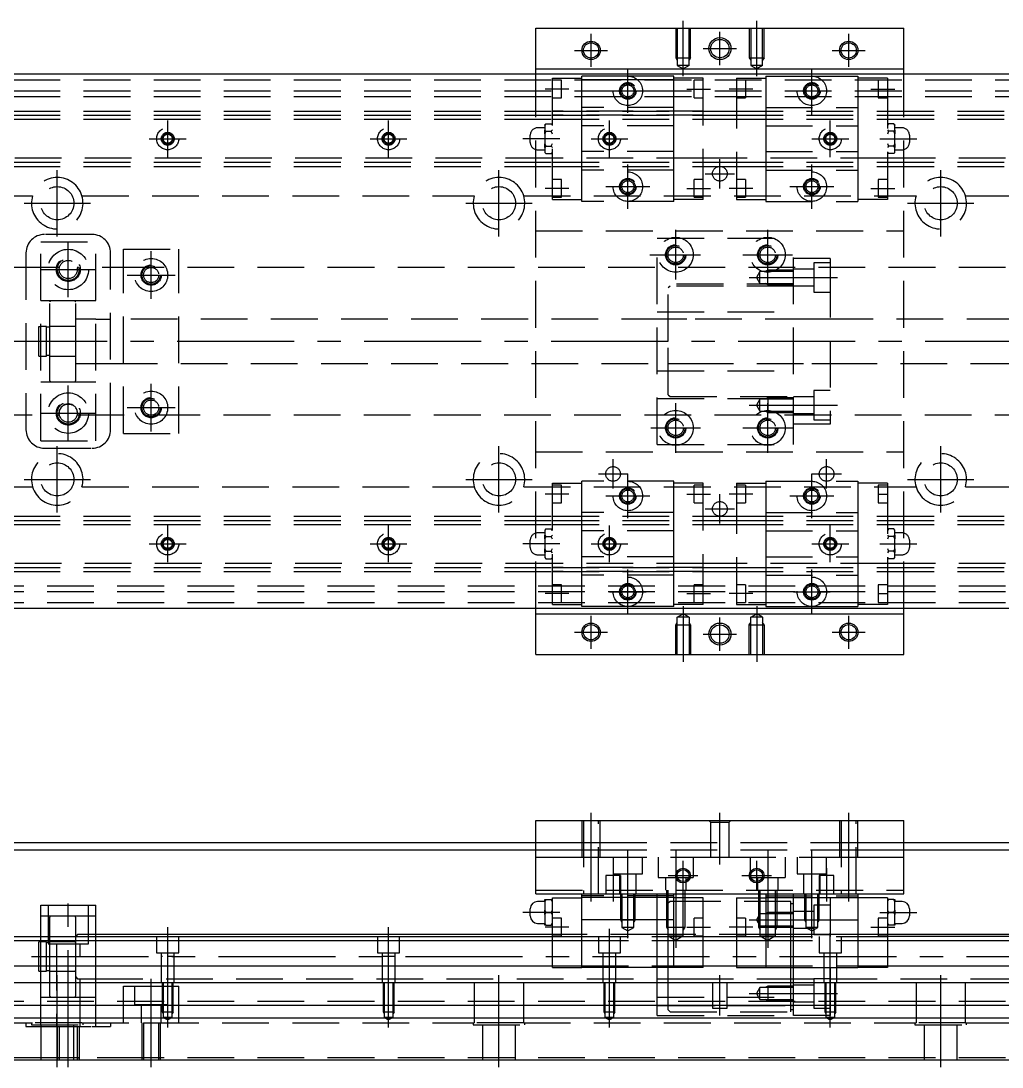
# Model space of a CAD drawing. Extents: x -94 to 672, y -24 to 282.
# Drawn here: x 40.1 to 306.7, y -2 to 282.1 of the extents above; entities that cross this region are included whole.
import ezdxf

# ---------------------------------------------------------------- set-up
doc = ezdxf.new("R2010")
doc.units = 0
doc.linetypes.add('CENTER', pattern=[50.8, 31.75, -6.35, 6.35, -6.35])
doc.linetypes.add('DASHED', pattern=[19.05, 12.7, -6.35])
doc.layers.get('0').update_dxf_attribs({"linetype": 'CONTINUOUS'})
doc.layers.add('CENTER', color=1, linetype='CENTER')

msp = doc.modelspace()

# ---------------------------------------------------------------- linework, layer by layer
at = {"color": 7, "linetype": 'CONTINUOUS'}
for p, q in [((180, 280.07), (280, 280.07)), ((180, 269.07), (180, 280.07)), ((280, 269.07), (280, 280.07)), ((474, 267.57), (-14, 267.57)), ((180, 269.07), (280, 269.07)), ((180, 267.57), (180, 269.07)), ((280, 267.57), (280, 269.07)), ((45, 191.07), (45.5, 191.07)), ((-14, 122.57), (474, 122.57)), ((180, 121.07), (180, 122.57)), ((280, 121.07), (280, 122.57)), ((180, 110.07), (180, 121.07)), ((180, 121.07), (280, 121.07)), ((280, 110.07), (280, 121.07)), ((180, 110.07), (280, 110.07)), ((180, 65), (280, 65)), ((180, 45), (180, 65)), ((280, 45), (280, 65)), ((-14, 59), (180, 59)), ((-6, 57), (180, 57)), ((280, 59), (474, 59)), ((280, 57), (466, 57)), ((180, 45), (280, 45)), ((182.43, 42.97), (180.5, 42.97)), ((182.43, 42.9), (182.43, 43.5)), ((182.43, 43.5), (182.72, 43.5)), ((182.72, 43.5), (182.43, 42.9)), ((182.43, 42.9), (182.43, 40.59)), ((182.72, 43.5), (184.19, 43.5)), ((184.19, 43.5), (184.5, 43.5)), ((184.45, 42.97), (184.19, 43.5)), ((184.5, 42.85), (184.45, 42.97)), ((184.5, 43.5), (184.5, 44)), ((184.5, 44), (192.5, 44)), ((184.5, 43.01), (184.5, 43.5)), ((184.5, 36.51), (184.5, 43.01)), ((192.5, 44.01), (192.5, 45)), ((217.5, 44.01), (192.5, 44.01)), ((192.5, 38), (192.5, 44.01)), ((217.5, 44.01), (217.5, 45)), ((217.5, 38), (217.5, 44.01)), ((225.5, 44), (217.5, 44)), ((225.5, 43.01), (225.5, 44)), ((225.5, 26), (225.5, 43.01)), ((234.5, 44), (234.5, 43.01)), ((234.5, 44), (242.5, 44)), ((234.5, 43.01), (234.5, 26)), ((242.5, 45), (242.5, 44.01)), ((242.5, 44.01), (242.5, 38)), ((242.5, 44.01), (267.5, 44.01)), ((267.5, 45), (267.5, 44.01)), ((267.5, 44.01), (267.5, 38)), ((275.5, 44), (267.5, 44)), ((275.5, 44), (275.5, 43.5)), ((275.5, 43.5), (275.81, 43.5)), ((275.5, 43.5), (275.5, 43.01)), ((275.5, 43.01), (275.5, 36.51)), ((275.55, 42.97), (275.5, 42.85)), ((275.81, 43.5), (275.55, 42.97)), ((277.28, 43.5), (275.81, 43.5)), ((277.28, 43.5), (277.57, 43.5)), ((277.57, 42.9), (277.28, 43.5)), ((277.57, 43.5), (277.57, 42.9)), ((279.5, 42.97), (277.57, 42.97)), ((277.57, 40.59), (277.57, 42.9)), ((45.5, 42), (60.5, 42)), ((45.5, 33.5), (45.5, 42)), ((60.5, 33.5), (60.5, 42)), ((178.5, 40), (178.5, 40.97)), ((178.5, 39.03), (178.5, 40)), ((182.43, 39.41), (182.43, 40.59)), ((182.43, 40.59), (182.72, 40)), ((182.72, 40), (182.43, 39.41)), ((182.72, 40), (184.19, 40)), ((184.19, 40), (184.5, 40.64)), ((184.5, 39.36), (184.19, 40)), ((275.5, 40.64), (275.81, 40)), ((275.81, 40), (275.5, 39.36)), ((277.28, 40), (275.81, 40)), ((277.28, 40), (277.57, 40.59)), ((277.57, 39.41), (277.28, 40)), ((277.57, 40.59), (277.57, 39.41)), ((281.5, 40.97), (281.5, 39.03)), ((180.5, 37.03), (182.43, 37.03)), ((182.43, 39.41), (182.43, 37.1)), ((182.43, 36.51), (182.43, 37.1)), ((182.43, 37.1), (182.72, 36.51)), ((184.19, 36.51), (184.5, 37.15)), ((217.5, 38), (192.5, 38)), ((192.5, 26), (192.5, 38)), ((217.5, 26), (217.5, 38)), ((242.5, 38), (267.5, 38)), ((242.5, 38), (242.5, 26)), ((267.5, 38), (267.5, 26)), ((275.5, 37.15), (275.81, 36.51)), ((277.28, 36.51), (277.57, 37.1)), ((277.57, 37.1), (277.57, 39.41)), ((277.57, 37.1), (277.57, 36.51)), ((277.57, 37.03), (279.5, 37.03)), ((182.72, 36.51), (182.43, 36.51)), ((182.72, 36.51), (184.19, 36.51)), ((184.5, 36.51), (184.19, 36.51)), ((184.5, 26), (184.5, 36.51)), ((275.5, 36.51), (275.5, 26)), ((275.81, 36.51), (275.5, 36.51)), ((277.28, 36.51), (275.81, 36.51)), ((277.57, 36.51), (277.28, 36.51)), ((0, 33.5), (184.5, 33.5)), ((0, 32.38), (184.5, 32.38)), ((184.5, 34), (60.5, 34)), ((225.5, 33.5), (234.5, 33.5)), ((225.5, 32.38), (234.5, 32.38)), ((405, 34), (275.5, 34)), ((460, 33.5), (275.5, 33.5)), ((275.5, 32.38), (460, 32.38)), ((184.5, 25), (184.5, 26)), ((192.5, 25), (192.5, 26)), ((217.5, 25), (217.5, 26)), ((225.5, 25), (225.5, 26)), ((234.5, 26), (234.5, 25)), ((242.5, 26), (242.5, 25)), ((267.5, 26), (267.5, 25)), ((275.5, 26), (275.5, 25)), ((0, 25.51), (184.5, 25.51)), ((184.5, 25), (192.5, 25)), ((217.5, 25), (192.5, 25)), ((225.5, 25), (217.5, 25)), ((225.5, 25.51), (234.5, 25.51)), ((234.5, 25), (242.5, 25)), ((242.5, 25), (267.5, 25)), ((275.5, 25), (267.5, 25)), ((275.5, 25.51), (460, 25.51)), ((0, 21), (460, 21)), ((460, 14.7), (0, 14.7)), ((460, 11.3), (0, 11.3)), ((0, 0), (460, 0))]:
    msp.add_line(p, q, dxfattribs=at)
at = {"color": 3, "linetype": 'DASHED'}
for p, q in [((218, 280.07), (218, 272.07)), ((218.38, 280.07), (218.38, 272.07)), ((221.62, 272.07), (221.62, 280.07)), ((222, 272.07), (222, 280.07)), ((238, 280.07), (238, 272.07)), ((238.38, 280.07), (238.38, 272.07)), ((241.62, 272.07), (241.62, 280.07)), ((242, 272.07), (242, 280.07)), ((218, 272.07), (220, 272.07)), ((218, 272.07), (218.38, 271.41)), ((218.38, 272.07), (218.38, 269.97)), ((221.62, 269.97), (218.38, 269.97)), ((218.38, 269.97), (220, 269.03)), ((220, 272.07), (222, 272.07)), ((221.62, 269.97), (220, 269.03)), ((221.62, 269.97), (221.62, 272.07)), ((222, 272.07), (221.62, 271.41)), ((238, 272.07), (240, 272.07)), ((238, 272.07), (238.38, 271.41)), ((238.38, 272.07), (238.38, 269.97)), ((241.62, 269.97), (238.38, 269.97)), ((238.38, 269.97), (240, 269.03)), ((240, 272.07), (242, 272.07)), ((241.62, 269.97), (240, 269.03)), ((241.62, 269.97), (241.62, 272.07)), ((242, 272.07), (241.62, 271.41)), ((180, 122.57), (180, 267.57)), ((192.5, 266.08), (192.5, 267.07)), ((205, 267.07), (192.5, 267.07)), ((217.5, 267.07), (205, 267.07)), ((217.5, 266.08), (217.5, 267.07)), ((242.5, 267.07), (242.5, 266.08)), ((242.5, 267.07), (255, 267.07)), ((255, 267.07), (267.5, 267.07)), ((267.5, 267.07), (267.5, 266.08)), ((280, 122.57), (280, 267.57)), ((0, 266.07), (460, 266.07)), ((184.5, 266.52), (192.5, 266.52)), ((184.5, 265.53), (184.5, 266.52)), ((187, 265.97), (184.5, 265.97)), ((184.5, 234.61), (184.5, 265.53)), ((187, 261.17), (187, 265.97)), ((192.5, 259.07), (192.5, 266.08)), ((202.37, 266.08), (192.5, 266.08)), ((207.63, 266.08), (202.37, 266.08)), ((217.5, 266.08), (207.63, 266.08)), ((225.5, 266.52), (217.5, 266.52)), ((217.5, 259.07), (217.5, 266.08)), ((225.5, 265.97), (223, 265.97)), ((223, 261.17), (223, 265.97)), ((225.5, 265.53), (225.5, 266.52)), ((225.5, 234.61), (225.5, 265.53)), ((234.5, 266.52), (242.5, 266.52)), ((234.5, 266.52), (234.5, 265.53)), ((237, 265.97), (234.5, 265.97)), ((234.5, 265.53), (234.5, 234.61)), ((237, 265.97), (237, 261.17)), ((242.5, 266.08), (242.5, 259.07)), ((275.5, 266.52), (267.5, 266.52)), ((267.5, 266.08), (267.5, 259.07)), ((275.5, 265.97), (273, 265.97)), ((273, 265.97), (273, 261.17)), ((275.5, 266.52), (275.5, 265.53)), ((275.5, 265.53), (275.5, 234.61)), ((0, 263.07), (460, 263.07)), ((0, 261.57), (460, 261.57)), ((184.5, 261.17), (187, 261.17)), ((192.5, 258.57), (192.5, 259.07)), ((217.5, 258.57), (192.5, 258.57)), ((192.5, 253.57), (192.5, 258.57)), ((217.5, 258.57), (217.5, 259.07)), ((217.5, 253.57), (217.5, 258.57)), ((223, 261.17), (225.5, 261.17)), ((234.5, 261.17), (237, 261.17)), ((242.5, 259.07), (242.5, 258.57)), ((242.5, 258.57), (267.5, 258.57)), ((242.5, 258.57), (242.5, 253.57)), ((267.5, 259.07), (267.5, 258.57)), ((267.5, 258.57), (267.5, 253.57)), ((273, 261.17), (275.5, 261.17)), ((0, 257.57), (184.5, 257.57)), ((0, 256.45), (184.5, 256.45)), ((184.5, 257.57), (225.5, 257.57)), ((225.5, 257.57), (184.5, 257.57)), ((184.5, 256.45), (225.5, 256.45)), ((225.5, 256.45), (184.5, 256.45)), ((225.5, 257.57), (234.5, 257.57)), ((225.5, 256.45), (234.5, 256.45)), ((234.5, 257.57), (275.5, 257.57)), ((234.5, 257.57), (275.5, 257.57)), ((234.5, 256.45), (275.5, 256.45)), ((234.5, 256.45), (275.5, 256.45)), ((275.5, 257.57), (460, 257.57)), ((275.5, 256.45), (460, 256.45)), ((0, 255.37), (184.5, 255.37)), ((182.43, 253.04), (180.5, 253.04)), ((182.72, 254.11), (182.43, 253.81)), ((182.72, 254.11), (182.43, 253.76)), ((182.43, 253.76), (182.43, 253.81)), ((182.43, 253.76), (182.43, 252.43)), ((182.72, 254.11), (184.19, 254.11)), ((184.5, 253.74), (184.19, 254.11)), ((184.5, 253.79), (184.19, 254.11)), ((184.5, 255.37), (225.5, 255.37)), ((184.5, 255.37), (225.5, 255.37)), ((217.5, 253.57), (192.5, 253.57)), ((192.5, 253.07), (192.5, 253.57)), ((192.5, 247.07), (192.5, 253.07)), ((217.5, 253.07), (217.5, 253.57)), ((217.5, 247.07), (217.5, 253.07)), ((225.5, 255.37), (234.5, 255.37)), ((234.5, 255.37), (275.5, 255.37)), ((234.5, 255.37), (275.5, 255.37)), ((242.5, 253.57), (267.5, 253.57)), ((242.5, 253.57), (242.5, 253.07)), ((242.5, 253.07), (242.5, 247.07)), ((267.5, 253.57), (267.5, 253.07)), ((267.5, 253.07), (267.5, 247.07)), ((275.5, 255.37), (460, 255.37)), ((275.81, 254.11), (275.5, 253.74)), ((275.81, 254.11), (275.5, 253.79)), ((277.28, 254.11), (275.81, 254.11)), ((277.57, 253.81), (277.28, 254.11)), ((277.57, 253.76), (277.28, 254.11)), ((277.57, 253.81), (277.57, 253.76)), ((277.57, 252.43), (277.57, 253.76)), ((279.5, 253.04), (277.57, 253.04)), ((178.5, 249.1), (178.5, 251.04)), ((182.43, 251.41), (182.43, 252.43)), ((182.43, 252.43), (182.72, 252.09)), ((182.72, 252.09), (182.43, 251.41)), ((182.43, 251.41), (182.43, 248.73)), ((182.72, 252.09), (184.19, 252.09)), ((184.19, 252.09), (184.5, 252.46)), ((184.5, 251.35), (184.19, 252.09)), ((275.5, 252.46), (275.81, 252.09)), ((275.81, 252.09), (275.5, 251.35)), ((277.28, 252.09), (275.81, 252.09)), ((277.28, 252.09), (277.57, 252.43)), ((277.57, 251.41), (277.28, 252.09)), ((277.57, 252.43), (277.57, 251.41)), ((277.57, 248.73), (277.57, 251.41)), ((281.5, 251.04), (281.5, 249.1)), ((182.43, 247.71), (182.43, 248.73)), ((182.43, 248.73), (182.72, 248.05)), ((182.72, 248.05), (182.43, 247.71)), ((182.43, 247.71), (182.43, 246.38)), ((182.72, 248.05), (184.19, 248.05)), ((184.19, 248.05), (184.5, 248.79)), ((184.5, 247.68), (184.19, 248.05)), ((275.5, 248.79), (275.81, 248.05)), ((275.81, 248.05), (275.5, 247.68)), ((277.28, 248.05), (275.81, 248.05)), ((277.28, 248.05), (277.57, 248.73)), ((277.57, 247.71), (277.28, 248.05)), ((277.57, 248.73), (277.57, 247.71)), ((277.57, 246.38), (277.57, 247.71)), ((184.5, 244.77), (0, 244.77)), ((180.5, 247.1), (182.43, 247.1)), ((182.43, 246.33), (182.43, 246.38)), ((182.43, 246.38), (182.72, 246.03)), ((182.43, 246.33), (182.72, 246.03)), ((182.72, 246.03), (184.19, 246.03)), ((184.19, 246.03), (184.5, 246.4)), ((184.19, 246.03), (184.5, 246.35)), ((225.5, 244.77), (184.5, 244.77)), ((225.5, 244.77), (184.5, 244.77)), ((192.5, 246.57), (192.5, 247.07)), ((217.5, 246.57), (192.5, 246.57)), ((192.5, 241.57), (192.5, 246.57)), ((217.5, 246.57), (217.5, 247.07)), ((217.5, 241.57), (217.5, 246.57)), ((234.5, 244.77), (225.5, 244.77)), ((275.5, 244.77), (234.5, 244.77)), ((275.5, 244.77), (234.5, 244.77)), ((242.5, 247.07), (242.5, 246.57)), ((242.5, 246.57), (267.5, 246.57)), ((242.5, 246.57), (242.5, 241.57)), ((267.5, 247.07), (267.5, 246.57)), ((267.5, 246.57), (267.5, 241.57)), ((275.5, 246.4), (275.81, 246.03)), ((275.5, 246.35), (275.81, 246.03)), ((460, 244.77), (275.5, 244.77)), ((277.28, 246.03), (275.81, 246.03)), ((277.28, 246.03), (277.57, 246.38)), ((277.28, 246.03), (277.57, 246.33)), ((277.57, 247.1), (279.5, 247.1)), ((277.57, 246.38), (277.57, 246.33)), ((0, 243.69), (184.5, 243.69)), ((0, 242.57), (184.5, 242.57)), ((184.5, 243.69), (225.5, 243.69)), ((184.5, 242.57), (225.5, 242.57)), ((217.5, 241.57), (192.5, 241.57)), ((192.5, 241.07), (192.5, 241.57)), ((217.5, 241.07), (217.5, 241.57)), ((225.5, 243.69), (234.5, 243.69)), ((225.5, 242.57), (234.5, 242.57)), ((234.5, 243.69), (275.5, 243.69)), ((234.5, 242.57), (275.5, 242.57)), ((242.5, 241.57), (267.5, 241.57)), ((242.5, 241.57), (242.5, 241.07)), ((267.5, 241.57), (267.5, 241.07)), ((275.5, 243.69), (460, 243.69)), ((275.5, 242.57), (460, 242.57)), ((187, 238.97), (184.5, 238.97)), ((187, 234.17), (187, 238.97)), ((192.5, 234.06), (192.5, 241.07)), ((217.5, 234.06), (217.5, 241.07)), ((223, 234.17), (223, 238.97)), ((225.5, 238.97), (223, 238.97)), ((237, 238.97), (234.5, 238.97)), ((237, 238.97), (237, 234.17)), ((242.5, 241.07), (242.5, 234.06)), ((267.5, 241.07), (267.5, 234.06)), ((273, 238.97), (273, 234.17)), ((275.5, 238.97), (273, 238.97)), ((0, 234.57), (43.29, 234.57)), ((56.71, 234.57), (163.29, 234.57)), ((176.71, 234.57), (283.29, 234.57)), ((184.5, 233.62), (184.5, 234.61)), ((184.5, 234.17), (187, 234.17)), ((184.5, 233.62), (192.5, 233.62)), ((192.5, 233.07), (192.5, 234.06)), ((217.5, 233.07), (192.5, 233.07)), ((217.5, 233.07), (217.5, 234.06)), ((225.5, 233.62), (217.5, 233.62)), ((223, 234.17), (225.5, 234.17)), ((225.5, 233.62), (225.5, 234.61)), ((234.5, 234.61), (234.5, 233.62)), ((234.5, 234.17), (237, 234.17)), ((234.5, 233.62), (242.5, 233.62)), ((242.5, 234.06), (242.5, 233.07)), ((242.5, 233.07), (267.5, 233.07)), ((267.5, 234.06), (267.5, 233.07)), ((275.5, 233.62), (267.5, 233.62)), ((273, 234.17), (275.5, 234.17)), ((275.5, 234.61), (275.5, 233.62)), ((296.71, 234.57), (403.29, 234.57)), ((180, 225.07), (280, 225.07)), ((45.5, 168.07), (45.5, 222.07)), ((45.5, 222.07), (60.5, 222.07)), ((59.5, 224.07), (46.5, 224.07)), ((60.5, 168.07), (60.5, 222.07)), ((213, 167.07), (213, 223.07)), ((213, 223.07), (250, 223.07)), ((250, 167.07), (250, 223.07)), ((41.5, 219.07), (41.5, 171.07)), ((64.5, 171.07), (64.5, 219.07)), ((68, 170.07), (68, 220.07)), ((68, 220.07), (83, 220.07)), ((83, 170.07), (83, 220.07)), ((260, 217.57), (250, 217.57)), ((255.5, 216.39), (255.5, 208.39)), ((260, 216.39), (255.5, 216.39)), ((260, 217.57), (260, 214.28)), ((50.55, 215.07), (11.47, 215.07)), ((74.86, 215.07), (55.45, 215.07)), ((460, 215.07), (76.14, 215.07)), ((240.9, 214.01), (239.96, 212.39)), ((245.5, 214.01), (240.9, 214.01)), ((240.9, 210.77), (240.9, 214.01)), ((243, 214.39), (242.34, 214.01)), ((245.85, 214.39), (243, 214.39)), ((243, 210.39), (243, 214.39)), ((250, 214.01), (245.5, 214.01)), ((250, 214.39), (245.85, 214.39)), ((250, 214.39), (245.85, 214.39)), ((255.5, 214.64), (250, 214.64)), ((260, 214.28), (260, 175.86)), ((250, 210.57), (213, 210.57)), ((239.96, 212.39), (240.9, 210.77)), ((240.9, 210.77), (245.5, 210.77)), ((243, 210.39), (242.34, 210.77)), ((243, 210.39), (250, 210.39)), ((245.5, 210.77), (250, 210.77)), ((245.85, 210.39), (250, 210.39)), ((216.5, 210.07), (216, 209.57)), ((216, 195.07), (216, 209.57)), ((250, 210.07), (216.5, 210.07)), ((250, 210.14), (255.5, 210.14)), ((255.5, 208.39), (260, 208.39)), ((48.3, 206.07), (45.5, 206.07)), ((48, 192.6), (48, 205.77)), ((54.7, 206.07), (48.3, 206.07)), ((54.7, 206.07), (48.3, 206.07)), ((60.5, 206.07), (54.7, 206.07)), ((55, 192.6), (55, 205.77)), ((213, 203.07), (250, 203.07)), ((45, 191.07), (45, 199.07)), ((45, 199.07), (45.5, 199.07)), ((47.1, 199.07), (45.5, 199.07)), ((47.1, 191.07), (47.1, 199.07)), ((48, 198.87), (47.1, 198.87)), ((48.3, 199.07), (48, 199.07)), ((55, 199.07), (48.3, 199.07)), ((55, 199.07), (48.3, 199.07)), ((60.5, 201.07), (55, 201.07)), ((60.5, 201.07), (64.5, 201.07)), ((216, 201.07), (64.5, 201.07)), ((221, 201.07), (216, 201.07)), ((221, 201.07), (216, 201.07)), ((255, 201.07), (221, 201.07)), ((260, 201.07), (255, 201.07)), ((260, 201.07), (255, 201.07)), ((405, 201.07), (260, 201.07)), ((216, 180.57), (216, 195.07)), ((45.5, 191.07), (47.1, 191.07)), ((47.1, 191.27), (48, 191.27)), ((48, 184.37), (48, 192.6)), ((48, 191.07), (48.3, 191.07)), ((48.3, 191.07), (55, 191.07)), ((48.3, 191.07), (55, 191.07)), ((55, 184.37), (55, 192.6)), ((55, 189.07), (60.5, 189.07)), ((60.5, 189.07), (64.5, 189.07)), ((64.5, 189.07), (216, 189.07)), ((216, 189.07), (221, 189.07)), ((216, 189.07), (221, 189.07)), ((221, 189.07), (255, 189.07)), ((255, 189.07), (260, 189.07)), ((255, 189.07), (260, 189.07)), ((260, 189.07), (405, 189.07)), ((213, 187.07), (250, 187.07)), ((45.5, 184.07), (48.3, 184.07)), ((48.3, 184.07), (54.7, 184.07)), ((48.3, 184.07), (54.7, 184.07)), ((54.7, 184.07), (60.5, 184.07)), ((213, 179.57), (250, 179.57)), ((216, 180.57), (216.5, 180.07)), ((216.5, 180.07), (250, 180.07)), ((240.9, 179.37), (239.96, 177.75)), ((245.5, 179.37), (240.9, 179.37)), ((240.9, 176.13), (240.9, 179.37)), ((243, 179.75), (242.34, 179.37)), ((245.85, 179.75), (243, 179.75)), ((243, 179.75), (243, 175.75)), ((250, 179.37), (245.5, 179.37)), ((250, 179.75), (245.85, 179.75)), ((250, 179.75), (245.85, 179.75)), ((255.5, 180), (250, 180)), ((255.5, 181.75), (255.5, 173.75)), ((260, 181.75), (255.5, 181.75)), ((239.96, 177.75), (240.9, 176.13)), ((240.9, 176.13), (245.5, 176.13)), ((243, 175.75), (242.34, 176.13)), ((245.5, 176.13), (250, 176.13)), ((11.47, 175.07), (50.55, 175.07)), ((55.45, 175.07), (74.86, 175.07)), ((76.14, 175.07), (460, 175.07)), ((243, 175.75), (250, 175.75)), ((245.85, 175.75), (250, 175.75)), ((250, 175.5), (255.5, 175.5)), ((255.5, 173.75), (260, 173.75)), ((260, 175.86), (260, 172.57)), ((260, 172.57), (250, 172.57)), ((45.5, 168.07), (60.5, 168.07)), ((68, 170.07), (83, 170.07)), ((46.5, 166.07), (59.5, 166.07)), ((180, 165.07), (280, 165.07)), ((213, 167.07), (250, 167.07)), ((184.5, 156.52), (192.5, 156.52)), ((184.5, 155.53), (184.5, 156.52)), ((217.5, 157.07), (192.5, 157.07)), ((192.5, 156.08), (192.5, 157.07)), ((217.5, 156.08), (217.5, 157.07)), ((225.5, 156.52), (217.5, 156.52)), ((225.5, 155.53), (225.5, 156.52)), ((234.5, 156.52), (242.5, 156.52)), ((234.5, 156.52), (234.5, 155.53)), ((242.5, 157.07), (267.5, 157.07)), ((242.5, 157.07), (242.5, 156.08)), ((267.5, 157.07), (267.5, 156.08)), ((275.5, 156.52), (267.5, 156.52)), ((275.5, 156.52), (275.5, 155.53)), ((0, 155.57), (43.29, 155.57)), ((56.71, 155.57), (163.29, 155.57)), ((176.71, 155.57), (283.29, 155.57)), ((187, 155.97), (184.5, 155.97)), ((184.5, 124.61), (184.5, 155.53)), ((187, 151.17), (187, 155.97)), ((192.5, 149.07), (192.5, 156.08)), ((217.5, 149.07), (217.5, 156.08)), ((223, 151.17), (223, 155.97)), ((225.5, 155.97), (223, 155.97)), ((225.5, 124.61), (225.5, 155.53)), ((237, 155.97), (234.5, 155.97)), ((234.5, 155.53), (234.5, 124.61)), ((237, 155.97), (237, 151.17)), ((242.5, 156.08), (242.5, 149.07)), ((267.5, 156.08), (267.5, 149.07)), ((273, 155.97), (273, 151.17)), ((275.5, 155.97), (273, 155.97)), ((275.5, 155.53), (275.5, 124.61)), ((296.71, 155.57), (403.29, 155.57)), ((184.5, 151.17), (187, 151.17)), ((223, 151.17), (225.5, 151.17)), ((234.5, 151.17), (237, 151.17)), ((273, 151.17), (275.5, 151.17)), ((192.5, 148.57), (192.5, 149.07)), ((217.5, 148.57), (192.5, 148.57)), ((192.5, 143.57), (192.5, 148.57)), ((217.5, 148.57), (217.5, 149.07)), ((217.5, 143.57), (217.5, 148.57)), ((242.5, 149.07), (242.5, 148.57)), ((242.5, 148.57), (242.5, 143.57)), ((242.5, 148.57), (267.5, 148.57)), ((267.5, 149.07), (267.5, 148.57)), ((267.5, 148.57), (267.5, 143.57)), ((0, 147.57), (184.5, 147.57)), ((0, 146.45), (184.5, 146.45)), ((0, 145.37), (184.5, 145.37)), ((184.5, 147.57), (225.5, 147.57)), ((184.5, 146.45), (225.5, 146.45)), ((184.5, 145.37), (225.5, 145.37)), ((184.5, 145.37), (225.5, 145.37)), ((225.5, 147.57), (234.5, 147.57)), ((225.5, 146.45), (234.5, 146.45)), ((225.5, 145.37), (234.5, 145.37)), ((234.5, 147.57), (275.5, 147.57)), ((234.5, 146.45), (275.5, 146.45)), ((234.5, 145.37), (275.5, 145.37)), ((234.5, 145.37), (275.5, 145.37)), ((275.5, 147.57), (460, 147.57)), ((275.5, 146.45), (460, 146.45)), ((275.5, 145.37), (460, 145.37)), ((182.43, 143.04), (180.5, 143.04)), ((182.72, 144.11), (182.43, 143.81)), ((182.72, 144.11), (182.43, 143.76)), ((182.43, 143.76), (182.43, 143.81)), ((182.43, 143.76), (182.43, 142.43)), ((182.43, 141.41), (182.43, 142.43)), ((182.43, 142.43), (182.72, 142.09)), ((182.72, 142.09), (182.43, 141.41)), ((182.72, 144.11), (184.19, 144.11)), ((182.72, 142.09), (184.19, 142.09)), ((184.5, 143.79), (184.19, 144.11)), ((184.5, 143.74), (184.19, 144.11)), ((184.19, 142.09), (184.5, 142.46)), ((184.5, 141.35), (184.19, 142.09)), ((217.5, 143.57), (192.5, 143.57)), ((192.5, 143.07), (192.5, 143.57)), ((192.5, 137.07), (192.5, 143.07)), ((217.5, 143.07), (217.5, 143.57)), ((217.5, 137.07), (217.5, 143.07)), ((242.5, 143.57), (267.5, 143.57)), ((242.5, 143.57), (242.5, 143.07)), ((242.5, 143.07), (242.5, 137.07)), ((267.5, 143.57), (267.5, 143.07)), ((267.5, 143.07), (267.5, 137.07)), ((275.81, 144.11), (275.5, 143.79)), ((275.81, 144.11), (275.5, 143.74)), ((275.5, 142.46), (275.81, 142.09)), ((275.81, 142.09), (275.5, 141.35)), ((277.28, 144.11), (275.81, 144.11)), ((277.28, 142.09), (275.81, 142.09)), ((277.57, 143.81), (277.28, 144.11)), ((277.57, 143.76), (277.28, 144.11)), ((277.28, 142.09), (277.57, 142.43)), ((277.57, 141.41), (277.28, 142.09)), ((277.57, 143.81), (277.57, 143.76)), ((277.57, 142.43), (277.57, 143.76)), ((279.5, 143.04), (277.57, 143.04)), ((277.57, 142.43), (277.57, 141.41)), ((178.5, 139.1), (178.5, 141.04)), ((182.43, 141.41), (182.43, 138.73)), ((277.57, 138.73), (277.57, 141.41)), ((281.5, 141.04), (281.5, 139.1)), ((180.5, 137.1), (182.43, 137.1)), ((182.43, 138.73), (182.72, 138.05)), ((182.43, 137.71), (182.43, 138.73)), ((182.72, 138.05), (182.43, 137.71)), ((182.43, 137.71), (182.43, 136.38)), ((182.43, 136.33), (182.43, 136.38)), ((182.43, 136.38), (182.72, 136.03)), ((182.72, 138.05), (184.19, 138.05)), ((184.19, 138.05), (184.5, 138.79)), ((184.5, 137.68), (184.19, 138.05)), ((184.19, 136.03), (184.5, 136.4)), ((192.5, 136.57), (192.5, 137.07)), ((217.5, 136.57), (192.5, 136.57)), ((192.5, 131.57), (192.5, 136.57)), ((217.5, 136.57), (217.5, 137.07)), ((217.5, 131.57), (217.5, 136.57)), ((242.5, 137.07), (242.5, 136.57)), ((242.5, 136.57), (267.5, 136.57)), ((242.5, 136.57), (242.5, 131.57)), ((267.5, 137.07), (267.5, 136.57)), ((267.5, 136.57), (267.5, 131.57)), ((275.5, 138.79), (275.81, 138.05)), ((275.81, 138.05), (275.5, 137.68)), ((275.5, 136.4), (275.81, 136.03)), ((277.28, 138.05), (275.81, 138.05)), ((277.28, 138.05), (277.57, 138.73)), ((277.57, 137.71), (277.28, 138.05)), ((277.28, 136.03), (277.57, 136.38)), ((277.57, 138.73), (277.57, 137.71)), ((277.57, 136.38), (277.57, 137.71)), ((277.57, 137.1), (279.5, 137.1)), ((277.57, 136.38), (277.57, 136.33)), ((184.5, 134.77), (0, 134.77)), ((0, 133.69), (184.5, 133.69)), ((182.43, 136.33), (182.72, 136.03)), ((182.72, 136.03), (184.19, 136.03)), ((184.19, 136.03), (184.5, 136.35)), ((225.5, 134.77), (184.5, 134.77)), ((225.5, 134.77), (184.5, 134.77)), ((184.5, 133.69), (225.5, 133.69)), ((225.5, 133.69), (184.5, 133.69)), ((234.5, 134.77), (225.5, 134.77)), ((225.5, 133.69), (234.5, 133.69)), ((275.5, 134.77), (234.5, 134.77)), ((275.5, 134.77), (234.5, 134.77)), ((234.5, 133.69), (275.5, 133.69)), ((234.5, 133.69), (275.5, 133.69)), ((275.5, 136.35), (275.81, 136.03)), ((460, 134.77), (275.5, 134.77)), ((275.5, 133.69), (460, 133.69)), ((277.28, 136.03), (275.81, 136.03)), ((277.28, 136.03), (277.57, 136.33)), ((0, 132.57), (184.5, 132.57)), ((184.5, 132.57), (225.5, 132.57)), ((225.5, 132.57), (184.5, 132.57)), ((217.5, 131.57), (192.5, 131.57)), ((192.5, 131.07), (192.5, 131.57)), ((192.5, 124.06), (192.5, 131.07)), ((217.5, 131.07), (217.5, 131.57)), ((217.5, 124.06), (217.5, 131.07)), ((225.5, 132.57), (234.5, 132.57)), ((234.5, 132.57), (275.5, 132.57)), ((234.5, 132.57), (275.5, 132.57)), ((242.5, 131.57), (267.5, 131.57)), ((242.5, 131.57), (242.5, 131.07)), ((242.5, 131.07), (242.5, 124.06)), ((267.5, 131.57), (267.5, 131.07)), ((267.5, 131.07), (267.5, 124.06)), ((275.5, 132.57), (460, 132.57)), ((460, 128.57), (0, 128.57)), ((187, 128.97), (184.5, 128.97)), ((187, 124.17), (187, 128.97)), ((223, 124.17), (223, 128.97)), ((225.5, 128.97), (223, 128.97)), ((237, 128.97), (234.5, 128.97)), ((237, 128.97), (237, 124.17)), ((273, 128.97), (273, 124.17)), ((275.5, 128.97), (273, 128.97)), ((460, 127.07), (0, 127.07)), ((460, 124.07), (0, 124.07)), ((184.5, 123.62), (184.5, 124.61)), ((184.5, 124.17), (187, 124.17)), ((184.5, 123.62), (192.5, 123.62)), ((192.5, 123.07), (192.5, 124.06)), ((205, 123.07), (192.5, 123.07)), ((217.5, 123.07), (205, 123.07)), ((217.5, 123.07), (217.5, 124.06)), ((225.5, 123.62), (217.5, 123.62)), ((223, 124.17), (225.5, 124.17)), ((225.5, 123.62), (225.5, 124.61)), ((234.5, 124.61), (234.5, 123.62)), ((234.5, 124.17), (237, 124.17)), ((234.5, 123.62), (242.5, 123.62)), ((242.5, 124.06), (242.5, 123.07)), ((242.5, 123.07), (255, 123.07)), ((255, 123.07), (267.5, 123.07)), ((267.5, 124.06), (267.5, 123.07)), ((275.5, 123.62), (267.5, 123.62)), ((273, 124.17), (275.5, 124.17)), ((275.5, 124.61), (275.5, 123.62)), ((218.38, 120.17), (220, 121.11)), ((221.62, 120.17), (218.38, 120.17)), ((218.38, 118.07), (218.38, 120.17)), ((221.62, 120.17), (220, 121.11)), ((221.62, 120.17), (221.62, 118.07)), ((238.38, 120.17), (240, 121.11)), ((241.62, 120.17), (238.38, 120.17)), ((238.38, 118.07), (238.38, 120.17)), ((241.62, 120.17), (240, 121.11)), ((241.62, 120.17), (241.62, 118.07)), ((218, 118.07), (218.38, 118.73)), ((218, 110.07), (218, 118.07)), ((218, 118.07), (220, 118.07)), ((218.38, 110.07), (218.38, 118.07)), ((220, 118.07), (222, 118.07)), ((222, 118.07), (221.62, 118.73)), ((221.62, 118.07), (221.62, 110.07)), ((222, 118.07), (222, 110.07)), ((238, 118.07), (238.38, 118.73)), ((238, 110.07), (238, 118.07)), ((238, 118.07), (240, 118.07)), ((238.38, 110.07), (238.38, 118.07)), ((240, 118.07), (242, 118.07)), ((242, 118.07), (241.62, 118.73)), ((241.62, 118.07), (241.62, 110.07)), ((242, 118.07), (242, 110.07)), ((192.5, 65), (192.5, 55)), ((192.93, 65), (192.93, 45)), ((197.07, 45), (197.07, 65)), ((197.5, 55), (197.5, 65)), ((227.5, 64.5), (227, 65)), ((227.5, 64.5), (227.5, 55)), ((227.5, 64.5), (232.5, 64.5)), ((232.5, 64.5), (233, 65)), ((232.5, 55), (232.5, 64.5)), ((262.5, 65), (262.5, 55)), ((262.93, 65), (262.93, 45)), ((267.07, 45), (267.07, 65)), ((267.5, 55), (267.5, 65)), ((180, 59), (192.5, 59)), ((180, 57), (192.5, 57)), ((192.5, 59), (197.5, 59)), ((192.5, 57), (197.5, 57)), ((197.5, 59), (262.5, 59)), ((197.5, 57), (262.5, 57)), ((262.5, 59), (267.5, 59)), ((262.5, 57), (267.5, 57)), ((267.5, 59), (280, 59)), ((267.5, 57), (280, 57)), ((180, 55), (192.5, 55)), ((192.5, 55), (197.5, 55)), ((197.5, 55), (227.5, 55)), ((201, 55), (201, 50.5)), ((209, 50.5), (209, 55)), ((213.25, 55), (213.25, 49.5)), ((222.75, 55), (222.75, 49.5)), ((227.5, 55), (232.5, 55)), ((232.5, 55), (262.5, 55)), ((238.25, 55), (238.25, 49.5)), ((247.75, 55), (247.75, 49.5)), ((251, 55), (251, 50.5)), ((259, 50.5), (259, 55)), ((262.5, 55), (267.5, 55)), ((267.5, 55), (280, 55)), ((199, 50), (199, 45)), ((201, 50), (199, 50)), ((201, 50.5), (209, 50.5)), ((203, 50), (201, 50)), ((202.75, 50.5), (202.75, 45)), ((203, 50), (203, 45)), ((207.25, 45), (207.25, 50.5)), ((213.25, 49.5), (222.75, 49.5)), ((215.25, 49.5), (215.25, 46)), ((220.75, 49.5), (220.75, 46)), ((238.25, 49.5), (247.75, 49.5)), ((240.25, 49.5), (240.25, 46)), ((245.75, 49.5), (245.75, 46)), ((251, 50.5), (259, 50.5)), ((252.75, 50.5), (252.75, 45)), ((259, 50), (257, 50)), ((257, 50), (257, 45)), ((257.25, 45), (257.25, 50.5)), ((261, 50), (259, 50)), ((261, 45), (261, 50)), ((180, 46), (280, 46)), ((215.5, 46), (215.5, 36)), ((215.93, 33.6), (215.93, 46)), ((220.07, 33.6), (220.07, 46)), ((220.5, 46), (220.5, 36)), ((240.25, 46), (245.75, 46)), ((240.5, 46), (240.5, 36)), ((240.93, 33.6), (240.93, 46)), ((245.07, 33.6), (245.07, 46)), ((245.5, 46), (245.5, 36)), ((217.5, 44.5), (192.5, 44.5)), ((203, 45), (203, 40.85)), ((203, 45), (203, 40.85)), ((203.38, 45), (203.38, 40.5)), ((206.62, 40.5), (206.62, 45)), ((207, 40.85), (207, 45)), ((207, 40.85), (207, 45)), ((213, 38), (213, 45)), ((216.5, 43), (216, 42.5)), ((217.5, 43), (216.5, 43)), ((220.5, 43), (217.5, 43)), ((249.32, 43), (220.5, 43)), ((242.5, 44.5), (267.5, 44.5)), ((249.32, 33.5), (249.32, 43)), ((250, 38), (250, 45)), ((260, 44), (250, 44)), ((253, 45), (253, 40.85)), ((253, 45), (253, 40.85)), ((253.38, 45), (253.38, 40.5)), ((256.62, 40.5), (256.62, 45)), ((257, 40.85), (257, 45)), ((257, 40.85), (257, 45)), ((260, 44), (260, 38.9)), ((47.5, 42), (47.5, 31.5)), ((58.5, 31.5), (58.5, 42)), ((203, 40.85), (203, 38)), ((203.38, 40.5), (203.38, 35.9)), ((206.62, 35.9), (206.62, 40.5)), ((207, 38), (207, 40.85)), ((216, 38), (216, 42.5)), ((243, 40), (242.34, 39.62)), ((245.85, 40), (243, 40)), ((250, 40), (245.85, 40)), ((250, 40), (245.85, 40)), ((249.32, 42.4), (250, 42.4)), ((255.5, 40.25), (250, 40.25)), ((253, 40.85), (253, 38)), ((253.38, 40.5), (253.38, 35.9)), ((260, 42), (255.5, 42)), ((255.5, 42), (255.5, 34)), ((256.62, 35.9), (256.62, 40.5)), ((257, 38), (257, 40.85)), ((48.3, 39), (45.5, 39)), ((48, 38.41), (48, 38.7)), ((48, 33.5), (48, 38.41)), ((54.7, 39), (48.3, 39)), ((60.5, 39), (54.7, 39)), ((55, 38.41), (55, 38.7)), ((55, 33.5), (55, 38.41)), ((187, 38.4), (184.5, 38.4)), ((187, 36), (187, 38.4)), ((203, 38), (207, 38)), ((203, 38), (203.38, 37.34)), ((207, 38), (206.62, 37.34)), ((213, 33.5), (213, 38)), ((216, 36), (216, 38)), ((223, 36), (223, 38.4)), ((225.5, 38.4), (223, 38.4)), ((237, 38.4), (234.5, 38.4)), ((237, 38.4), (237, 33.6)), ((240.9, 39.62), (239.96, 38)), ((239.96, 38), (240.9, 36.38)), ((245.5, 39.62), (240.9, 39.62)), ((240.9, 36.38), (240.9, 39.62)), ((250, 39.62), (245.5, 39.62)), ((249.32, 36), (249.32, 37)), ((250, 33.5), (250, 38)), ((253, 38), (257, 38)), ((253, 38), (253.38, 37.34)), ((257, 38), (256.62, 37.34)), ((260, 38.9), (260, 38)), ((260, 38), (260, 33.5)), ((273, 38.4), (273, 33.6)), ((275.5, 38.4), (273, 38.4)), ((187, 33.6), (187, 36)), ((206.62, 35.9), (203.38, 35.9)), ((203.38, 35.9), (205, 34.96)), ((205, 34.96), (206.62, 35.9)), ((215.5, 36), (220.5, 36)), ((215.5, 36), (215.93, 35.25)), ((216, 33.5), (216, 36)), ((220.5, 36), (220.07, 35.25)), ((223, 33.6), (223, 36)), ((240.5, 36), (245.5, 36)), ((240.5, 36), (240.93, 35.25)), ((240.9, 36.38), (245.5, 36.38)), ((243, 36), (242.34, 36.38)), ((243, 36), (245.85, 36)), ((245.5, 36), (245.07, 35.25)), ((245.5, 36.38), (250, 36.38)), ((245.85, 36), (250, 36)), ((245.85, 36), (250, 36)), ((250, 35.75), (255.5, 35.75)), ((256.62, 35.9), (253.38, 35.9)), ((253.38, 35.9), (255, 34.96)), ((255, 34.96), (256.62, 35.9)), ((45, 24), (45, 32)), ((47.1, 32), (45, 32)), ((45.5, 21), (45.5, 33.5)), ((47.1, 24), (47.1, 32)), ((48, 31.8), (47.1, 31.8)), ((47.5, 31.5), (58.5, 31.5)), ((48, 21), (48, 33.5)), ((48.3, 32), (48, 32)), ((54.7, 32), (48.3, 32)), ((49.75, 31.5), (49.75, 9)), ((54.8, 32), (54.7, 32)), ((55.5, 34), (55, 33.5)), ((55, 21), (55, 33.5)), ((60.5, 34), (55.5, 34)), ((56.25, 9), (56.25, 31.5)), ((60.5, 21), (60.5, 33.5)), ((77, 33.5), (77, 29)), ((83, 29), (83, 33.5)), ((137, 33.5), (137, 29)), ((143, 29), (143, 33.5)), ((192.5, 34), (184.5, 34)), ((184.5, 33.6), (187, 33.6)), ((184.5, 33.5), (192.5, 33.5)), ((184.5, 32.38), (192.5, 32.38)), ((213, 34), (192.5, 34)), ((192.5, 33.5), (217.5, 33.5)), ((192.5, 32.38), (217.5, 32.38)), ((197, 33.5), (197, 29)), ((203, 29), (203, 33.5)), ((216, 34), (213, 34)), ((213, 25), (213, 33.5)), ((215.93, 33.6), (218, 32.41)), ((215.93, 33.6), (220.07, 33.6)), ((217.5, 34), (216, 34)), ((216, 25), (216, 33.5)), ((221, 34), (217.5, 34)), ((217.5, 33.5), (225.5, 33.5)), ((217.5, 32.38), (225.5, 32.38)), ((220.07, 33.6), (218, 32.41)), ((242.5, 34), (221, 34)), ((223, 33.6), (225.5, 33.6)), ((234.5, 33.6), (237, 33.6)), ((234.5, 33.5), (242.5, 33.5)), ((234.5, 32.38), (242.5, 32.38)), ((240.93, 33.6), (243, 32.41)), ((240.93, 33.6), (245.07, 33.6)), ((249.32, 34), (242.5, 34)), ((242.5, 33.5), (267.5, 33.5)), ((242.5, 32.38), (267.5, 32.38)), ((245.07, 33.6), (243, 32.41)), ((250, 34), (249.32, 34)), ((249.32, 25), (249.32, 33.5)), ((255, 34), (250, 34)), ((250, 25), (250, 33.5)), ((260, 34), (255, 34)), ((255.5, 34), (260, 34)), ((257, 33.5), (257, 29)), ((267.5, 34), (260, 34)), ((263, 29), (263, 33.5)), ((275.5, 34), (267.5, 34)), ((267.5, 33.5), (275.5, 33.5)), ((267.5, 32.38), (275.5, 32.38)), ((273, 33.6), (275.5, 33.6)), ((77, 29), (83, 29)), ((78.25, 29), (78.25, 21)), ((81.75, 21), (81.75, 29)), ((137, 29), (143, 29)), ((138.25, 29), (138.25, 21)), ((141.75, 21), (141.75, 29)), ((197, 29), (203, 29)), ((198.25, 29), (198.25, 21)), ((201.75, 21), (201.75, 29)), ((257, 29), (263, 29)), ((258.25, 29), (258.25, 21)), ((261.75, 21), (261.75, 29)), ((78.62, 28), (78.5, 28)), ((78.5, 28), (78.5, 27.99)), ((78.5, 28), (78.5, 28)), ((81.38, 28), (80, 28)), ((81.5, 28), (81.38, 28)), ((81.5, 27.99), (81.5, 28)), ((81.5, 28), (81.5, 28)), ((140, 28), (138.5, 28)), ((138.62, 28), (138.5, 28)), ((138.5, 28), (138.5, 27.99)), ((138.5, 28), (138.5, 28)), ((140, 28), (138.62, 28)), ((141.5, 28), (140, 28)), ((141.38, 28), (140, 28)), ((141.5, 28), (141.38, 28)), ((141.5, 27.99), (141.5, 28)), ((141.5, 28), (141.5, 28)), ((45, 24), (47.1, 24)), ((47.1, 24.2), (48, 24.2)), ((48, 24), (48.3, 24)), ((48.3, 24), (54.7, 24)), ((54.7, 24), (54.8, 24)), ((184.5, 25.51), (192.5, 25.51)), ((192.5, 25.51), (217.5, 25.51)), ((213, 21), (213, 25)), ((216, 21), (216, 25)), ((217.5, 25.51), (225.5, 25.51)), ((234.5, 25.51), (242.5, 25.51)), ((242.5, 25.51), (267.5, 25.51)), ((249.32, 21), (249.32, 25)), ((250, 21), (250, 25)), ((260, 25), (260, 21)), ((267.5, 25.51), (275.5, 25.51)), ((45.5, 14.7), (45.5, 21)), ((48, 17.3), (48, 21)), ((55, 22.5), (55.5, 22)), ((55, 17.3), (55, 21)), ((55.5, 22), (60.5, 22)), ((60.5, 22), (213, 22)), ((60.5, 14.7), (60.5, 21)), ((68, 14.7), (68, 20)), ((68, 20), (78.5, 20)), ((71, 20), (71, 15)), ((78.5, 21), (78.5, 15.25)), ((78.5, 21), (78.5, 15.25)), ((78.5, 20), (81.5, 20)), ((78.77, 21), (78.77, 15)), ((80, 15), (80, 20)), ((81.23, 15), (81.23, 21)), ((81.5, 15.25), (81.5, 21)), ((81.5, 15.25), (81.5, 21)), ((81.5, 20), (83, 20)), ((83, 14.7), (83, 20)), ((138.5, 21), (138.5, 15.25)), ((138.5, 21), (138.5, 15.25)), ((138.75, 21), (141.25, 21)), ((138.77, 21), (138.77, 15)), ((141.23, 15), (141.23, 21)), ((141.5, 15.25), (141.5, 21)), ((141.5, 15.25), (141.5, 21)), ((163.29, 21), (163.29, 10)), ((176.71, 10), (176.71, 21)), ((198.5, 21), (198.5, 15.25)), ((198.5, 21), (198.5, 15.25)), ((198.77, 21), (198.77, 15)), ((201.23, 15), (201.23, 21)), ((201.5, 15.25), (201.5, 21)), ((201.5, 15.25), (201.5, 21)), ((213, 22), (216, 22)), ((213, 17), (213, 21)), ((216, 22), (221, 22)), ((216, 14.7), (216, 21)), ((221, 22), (249.32, 22)), ((228, 21), (228, 14)), ((232, 14), (232, 21)), ((243, 20), (242.34, 19.62)), ((245.85, 20), (243, 20)), ((243, 20), (243, 16)), ((250, 20), (245.85, 20)), ((250, 20), (245.85, 20)), ((249.32, 22), (250, 22)), ((249.32, 20), (249.32, 21)), ((249.32, 16), (249.32, 20)), ((250, 22), (255, 22)), ((250, 17), (250, 21)), ((255.5, 20.25), (250, 20.25)), ((255, 22), (255.6, 22)), ((260, 22), (255.5, 22)), ((255.5, 22), (255.5, 14)), ((258.5, 21), (258.5, 15.25)), ((258.5, 21), (258.5, 15.25)), ((258.77, 21), (258.77, 15)), ((260, 22), (405, 22)), ((260, 21), (260, 17.1)), ((261.23, 15), (261.23, 21)), ((261.5, 15.25), (261.5, 21)), ((261.5, 15.25), (261.5, 21)), ((283.29, 21), (283.29, 10)), ((296.71, 10), (296.71, 21)), ((240.9, 19.62), (239.96, 18)), ((239.96, 18), (240.9, 16.38)), ((245.5, 19.62), (240.9, 19.62)), ((240.9, 16.38), (240.9, 19.62)), ((250, 19.62), (245.5, 19.62)), ((260, 17.1), (260, 14.7)), ((460, 15.85), (0, 15.85)), ((45.5, 17), (48.3, 17)), ((45.5, 11.3), (45.5, 14.7)), ((48.3, 17), (54.7, 17)), ((54.7, 17), (60.5, 17)), ((60.5, 11.3), (60.5, 14.7)), ((68, 11.3), (68, 14.7)), ((71, 15), (80, 15)), ((72.75, 15), (72.75, 10)), ((78.25, 10), (78.25, 15)), ((78.5, 15.25), (78.5, 14.7)), ((78.5, 14.7), (78.5, 13)), ((78.77, 15), (78.77, 13)), ((81.23, 13), (81.23, 15)), ((81.5, 14.7), (81.5, 15.25)), ((81.5, 13), (81.5, 14.7)), ((83, 11.3), (83, 14.7)), ((138.5, 15.25), (138.5, 14.7)), ((138.5, 14.7), (138.5, 13)), ((138.77, 15), (138.77, 13)), ((141.23, 13), (141.23, 15)), ((141.5, 14.7), (141.5, 15.25)), ((141.5, 13), (141.5, 14.7)), ((198.5, 15.25), (198.5, 14.7)), ((198.5, 14.7), (198.5, 13)), ((198.77, 15), (198.77, 13)), ((201.23, 13), (201.23, 15)), ((201.5, 14.7), (201.5, 15.25)), ((201.5, 13), (201.5, 14.7)), ((213, 17), (250, 17)), ((213, 14.7), (213, 17)), ((213, 14.72), (250, 14.72)), ((213, 14.72), (216, 14.72)), ((213, 12), (213, 14.7)), ((216, 14.72), (249.32, 14.72)), ((216, 13.5), (216, 14.7)), ((240.9, 16.38), (245.5, 16.38)), ((243, 16), (242.34, 16.38)), ((243, 16), (245.85, 16)), ((245.5, 16.38), (250, 16.38)), ((245.85, 16), (250, 16)), ((245.85, 16), (250, 16)), ((249.32, 14.7), (249.32, 16)), ((249.32, 14.72), (250, 14.72)), ((249.32, 13), (249.32, 14.7)), ((250, 14.7), (250, 17)), ((250, 15.75), (255.5, 15.75)), ((250, 12), (250, 14.7)), ((258.5, 15.25), (258.5, 14.7)), ((258.5, 14.7), (258.5, 13)), ((258.77, 15), (258.77, 13)), ((260, 14.7), (260, 13)), ((261.23, 13), (261.23, 15)), ((261.5, 14.7), (261.5, 15.25)), ((261.5, 13), (261.5, 14.7)), ((78.5, 13), (81.5, 13)), ((78.5, 13), (78.77, 12.53)), ((78.77, 13), (78.77, 11.5)), ((81.23, 11.5), (78.77, 11.5)), ((78.77, 11.5), (80, 10.79)), ((81.23, 11.5), (80, 10.79)), ((81.23, 11.5), (81.23, 13)), ((81.5, 13), (81.23, 12.53)), ((138.5, 13), (141.5, 13)), ((138.5, 13), (138.77, 12.53)), ((138.77, 13), (138.77, 11.5)), ((141.23, 11.5), (138.77, 11.5)), ((138.77, 11.5), (140, 10.79)), ((141.23, 11.5), (140, 10.79)), ((141.23, 11.5), (141.23, 13)), ((141.5, 13), (141.23, 12.53)), ((198.5, 13), (201.5, 13)), ((198.5, 13), (198.77, 12.53)), ((198.77, 13), (198.77, 11.5)), ((201.23, 11.5), (198.77, 11.5)), ((198.77, 11.5), (200, 10.79)), ((201.23, 11.5), (200, 10.79)), ((201.23, 11.5), (201.23, 13)), ((201.5, 13), (201.23, 12.53)), ((213, 12), (250, 12)), ((216, 13.5), (216.5, 13)), ((216.5, 13), (249.32, 13)), ((228, 14), (232, 14)), ((249.32, 13.6), (250, 13.6)), ((260, 12), (250, 12)), ((255.5, 14), (260, 14)), ((258.5, 13), (261.5, 13)), ((258.5, 13), (258.77, 12.53)), ((258.77, 13), (258.77, 11.5)), ((261.23, 11.5), (258.77, 11.5)), ((258.77, 11.5), (260, 10.79)), ((260, 13), (260, 12)), ((261.23, 11.5), (260, 10.79)), ((261.23, 11.5), (261.23, 13)), ((261.5, 13), (261.23, 12.53)), ((0, 10), (43.29, 10)), ((41.5, 10), (41.5, 9)), ((41.5, 9), (46.5, 9)), ((43, 10), (43, 9.5)), ((43, 9.5), (57, 9.5)), ((56.71, 10), (43.29, 10)), ((45.5, 10), (45.5, 11.3)), ((45.5, 9.5), (45.5, 10)), ((45.5, 9.5), (45.5, 0)), ((46.5, 9), (59.5, 9)), ((50, 9), (50, 2)), ((50, 9), (50, 2)), ((50.5, 9), (55.5, 9)), ((50.54, 9), (50.54, 1.5)), ((54.5, 0), (54.5, 9.5)), ((55.46, 1.5), (55.46, 9)), ((56, 2), (56, 9)), ((56, 2), (56, 9)), ((56.71, 10), (163.29, 10)), ((57, 9.5), (57, 10)), ((59.5, 9), (64.5, 9)), ((60.5, 9), (60.5, 11.3)), ((64.5, 10), (64.5, 9)), ((68, 10), (68, 11.3)), ((73, 10), (73, 0)), ((73.4, 10), (77.6, 10)), ((73.4, 10), (77.6, 10)), ((73.43, 10), (73.43, 0)), ((77.57, 0), (77.57, 10)), ((78, 0), (78, 10)), ((83, 10), (83, 11.3)), ((163, 10), (163, 9.5)), ((163, 9.5), (177, 9.5)), ((176.71, 10), (163.29, 10)), ((165.5, 9.5), (165.5, 0)), ((174.5, 0), (174.5, 9.5)), ((176.71, 10), (283.29, 10)), ((177, 9.5), (177, 10)), ((283, 10), (283, 9.5)), ((283, 9.5), (297, 9.5)), ((296.71, 10), (283.29, 10)), ((285.5, 9.5), (285.5, 0)), ((294.5, 0), (294.5, 9.5)), ((296.71, 10), (403.29, 10)), ((297, 9.5), (297, 10)), ((50, 0.5), (11.5, 0.5)), ((50, 2), (50, 0)), ((50.5, 0.5), (50, 0.5)), ((50, 0.5), (50.5, 0.5)), ((55.5, 0.5), (50.5, 0.5)), ((50.54, 1.5), (50.54, 0)), ((55.46, 0), (55.46, 1.5)), ((56, 0.5), (55.5, 0.5)), ((55.5, 0.5), (56, 0.5)), ((56, 0), (56, 2)), ((73.5, 0.5), (56, 0.5)), ((73, 0.5), (73.5, 0.5)), ((74.03, 0.5), (73.5, 0.5)), ((76.97, 0.5), (74.03, 0.5)), ((77.5, 0.5), (76.97, 0.5)), ((460, 0.5), (77.5, 0.5)), ((77.5, 0.5), (78, 0.5))]:
    msp.add_line(p, q, dxfattribs=at)
at = {"color": 3, "linetype": 'CONTINUOUS'}
for centre, radius in [((195, 274.07), 2.5), ((265, 274.07), 2.5), ((195, 116.07), 2.5), ((265, 116.07), 2.5), ((220, 50), 2), ((240, 50), 2)]:
    msp.add_circle(centre, radius, dxfattribs=at)
at = {"color": 7, "linetype": 'CONTINUOUS'}
for centre, radius in [((195, 274.07), 2.07), ((230, 274.57), 3), ((230, 274.57), 2.5), ((265, 274.07), 2.07), ((195, 116.07), 2.07), ((230, 115.57), 3), ((230, 115.57), 2.5), ((265, 116.07), 2.07), ((220, 50), 1.62), ((240, 50), 1.62)]:
    msp.add_circle(centre, radius, dxfattribs=at)
at = {"color": 3, "linetype": 'DASHED'}
for centre, radius in [((205, 263.07), 4), ((255, 263.07), 4), ((205, 263.07), 2.25), ((205, 263.07), 2), ((205, 263.07), 1.62), ((255, 263.07), 2.25), ((255, 263.07), 2), ((255, 263.07), 1.62), ((80, 250.07), 3), ((140, 250.07), 3), ((200, 250.07), 3), ((260, 250.07), 3), ((80, 250.07), 1.75), ((80, 250.07), 1.5), ((80, 250.07), 1.23), ((140, 250.07), 1.75), ((140, 250.07), 1.5), ((140, 250.07), 1.23), ((200, 250.07), 1.75), ((200, 250.07), 1.5), ((200, 250.07), 1.23), ((260, 250.07), 1.75), ((260, 250.07), 1.5), ((260, 250.07), 1.23), ((230, 240.57), 2), ((205, 237.07), 4), ((205, 237.07), 2.25), ((205, 237.07), 2), ((205, 237.07), 1.62), ((255, 237.07), 4), ((255, 237.07), 2.25), ((255, 237.07), 2), ((255, 237.07), 1.62), ((50, 232.57), 4.5), ((170, 232.57), 4.5), ((290, 232.57), 4.5), ((218, 218.57), 4.75), ((243, 218.57), 4.75), ((53, 214.57), 5.5), ((218, 218.57), 2.75), ((218, 218.57), 2.5), ((218, 218.57), 2.1), ((243, 218.57), 2.75), ((243, 218.57), 2.5), ((243, 218.57), 2.1), ((53, 214.57), 3.25), ((53, 214.57), 3), ((53, 214.57), 2.46), ((75.5, 213.07), 4.5), ((75.5, 213.07), 2.75), ((75.5, 213.07), 2.5), ((75.5, 213.07), 2.07), ((53, 175.57), 5.5), ((75.5, 177.07), 4.5), ((75.5, 177.07), 2.75), ((75.5, 177.07), 2.5), ((75.5, 177.07), 2.07), ((53, 175.57), 3.25), ((53, 175.57), 3), ((53, 175.57), 2.46), ((218, 171.57), 4.75), ((243, 171.57), 4.75), ((218, 171.57), 2.75), ((218, 171.57), 2.5), ((218, 171.57), 2.1), ((243, 171.57), 2.75), ((243, 171.57), 2.5), ((243, 171.57), 2.1), ((50, 157.57), 4.5), ((170, 157.57), 4.5), ((290, 157.57), 4.5), ((201, 159.07), 2), ((259, 159.07), 2), ((205, 153.07), 4), ((255, 153.07), 4), ((205, 153.07), 2.25), ((205, 153.07), 2), ((205, 153.07), 1.62), ((255, 153.07), 2.25), ((255, 153.07), 2), ((255, 153.07), 1.62), ((230, 149.57), 2), ((80, 140.07), 3), ((140, 140.07), 3), ((200, 140.07), 3), ((260, 140.07), 3), ((80, 140.07), 1.75), ((80, 140.07), 1.5), ((80, 140.07), 1.23), ((140, 140.07), 1.75), ((140, 140.07), 1.5), ((140, 140.07), 1.23), ((200, 140.07), 1.75), ((200, 140.07), 1.5), ((200, 140.07), 1.23), ((260, 140.07), 1.75), ((260, 140.07), 1.5), ((260, 140.07), 1.23), ((205, 127.07), 4), ((255, 127.07), 4), ((205, 127.07), 2.25), ((205, 127.07), 2), ((205, 127.07), 1.62), ((255, 127.07), 2.25), ((255, 127.07), 2), ((255, 127.07), 1.62)]:
    msp.add_circle(centre, radius, dxfattribs=at)
for centre, radius, start, end in [((180.5, 251.04), 2, 90, 180), ((279.5, 251.04), 2, 0, 90), ((180.5, 249.1), 2, 180, 270), ((279.5, 249.1), 2, 270, 360), ((50, 232.57), 7, 16.6015, 163.3985), ((170, 232.57), 7, 16.6015, 163.3985), ((290, 232.57), 7, 16.6015, 163.3985), ((50, 232.57), 7, 163.3985, 16.6015), ((170, 232.57), 7, 163.3985, 16.6015), ((290, 232.57), 7, 163.3985, 16.6015), ((46.5, 219.07), 5, 90, 180), ((59.5, 219.07), 5, 0, 90), ((53, 214.57), 3, 180, 0), ((53, 214.57), 2.5, 0, 11.537), ((53, 214.57), 3, 0, 9.5941), ((48.3, 205.77), 0.3, 90, 180), ((54.7, 205.77), 0.3, 360, 90), ((48.3, 184.37), 0.3, 180, 270), ((54.7, 184.37), 0.3, 270, 0), ((53, 175.57), 2.5, 360, 180), ((53, 175.57), 2.5, 348.463, 360), ((46.5, 171.07), 5, 180, 270), ((59.5, 171.07), 5, 270, 0), ((50, 157.57), 7, 343.3985, 196.6015), ((170, 157.57), 7, 343.3985, 196.6015), ((290, 157.57), 7, 343.3985, 196.6015), ((50, 157.57), 7, 196.6015, 343.3985), ((170, 157.57), 7, 196.6015, 343.3985), ((290, 157.57), 7, 196.6015, 343.3985), ((180.5, 141.04), 2, 90, 180), ((279.5, 141.04), 2, 0, 90), ((180.5, 139.1), 2, 180, 270), ((279.5, 139.1), 2, 270, 360), ((48.3, 38.7), 0.3, 90, 180), ((54.7, 38.7), 0.3, 360, 90), ((54.8, 32.2), 0.2, 270, 0), ((54.8, 23.8), 0.2, 0, 90), ((48.3, 17.3), 0.3, 180, 270), ((54.7, 17.3), 0.3, 270, 0)]:
    msp.add_arc(centre, radius, start, end, dxfattribs=at)
at = {"color": 7, "linetype": 'CONTINUOUS'}
for centre, start, end in [((180.5, 40.97), 90, 180), ((279.5, 40.97), 0, 90), ((180.5, 39.03), 180, 270), ((279.5, 39.03), 270, 360)]:
    msp.add_arc(centre, 2, start, end, dxfattribs=at)
at = {"layer": 'CENTER', "color": 1, "linetype": 'CENTER'}
for p, q in [((220, 267.03), (220, 282.07)), ((240, 267.03), (240, 282.07)), ((195, 269.57), (195, 278.57)), ((230, 270.07), (230, 279.07)), ((265, 269.57), (265, 278.57)), ((190.5, 274.07), (199.5, 274.07)), ((225.5, 274.57), (234.5, 274.57)), ((260.5, 274.07), (269.5, 274.07)), ((205, 257.07), (205, 269.07)), ((255, 256.57), (255, 269.07)), ((189, 263.57), (182.5, 263.57)), ((199, 263.07), (211, 263.07)), ((221, 263.57), (227.5, 263.57)), ((239, 263.57), (232.5, 263.57)), ((250, 263.07), (260, 263.07)), ((271, 263.57), (277.5, 263.57)), ((80, 245.07), (80, 255.07)), ((140, 245.07), (140, 255.07)), ((200, 245.07), (200, 255.07)), ((260, 245.07), (260, 255.07)), ((75, 250.07), (85, 250.07)), ((135, 250.07), (145, 250.07)), ((186.5, 250.07), (176.5, 250.07)), ((195, 250.07), (205, 250.07)), ((255, 250.07), (265, 250.07)), ((273.5, 250.07), (283.5, 250.07)), ((230, 236.57), (230, 244.57)), ((50, 223.57), (50, 241.57)), ((170, 223.57), (170, 241.57)), ((205, 231.07), (205, 243.07)), ((255, 231.07), (255, 243.07)), ((290, 223.57), (290, 241.57)), ((226, 240.57), (234, 240.57)), ((189, 236.57), (182.5, 236.57)), ((199, 237.07), (211, 237.07)), ((221, 236.57), (227.5, 236.57)), ((239, 236.57), (232.5, 236.57)), ((249, 237.07), (261, 237.07)), ((271, 236.57), (277.5, 236.57)), ((41, 232.57), (59, 232.57)), ((161, 232.57), (179, 232.57)), ((281, 232.57), (299, 232.57)), ((218, 211.82), (218, 225.32)), ((243, 211.82), (243, 225.32)), ((53, 207.07), (53, 222.07)), ((75.5, 206.57), (75.5, 219.57)), ((211, 218.57), (224.75, 218.57)), ((236.25, 218.57), (249.75, 218.57)), ((45.5, 214.57), (60.5, 214.57)), ((69, 213.07), (82, 213.07)), ((237.96, 212.39), (262, 212.39)), ((-19, 195.07), (499, 195.07)), ((53, 168.07), (53, 183.07)), ((75.5, 170.57), (75.5, 183.57)), ((69, 177.07), (82, 177.07)), ((218, 164.82), (218, 178.32)), ((237.96, 177.75), (262, 177.75)), ((243, 164.82), (243, 178.32)), ((45.5, 175.57), (60.5, 175.57)), ((211.25, 171.57), (224.75, 171.57)), ((236.25, 171.57), (249.75, 171.57)), ((50, 148.57), (50, 166.57)), ((170, 148.57), (170, 166.57)), ((290, 148.57), (290, 166.57)), ((201, 155.07), (201, 163.07)), ((259, 155.07), (259, 163.07)), ((41, 157.57), (59, 157.57)), ((161, 157.57), (179, 157.57)), ((197, 159.07), (205, 159.07)), ((205, 147.07), (205, 159.07)), ((255, 147.07), (255, 159.07)), ((255, 159.07), (263, 159.07)), ((281, 157.57), (299, 157.57)), ((189, 153.57), (182.5, 153.57)), ((221, 153.57), (227.5, 153.57)), ((230, 145.57), (230, 153.57)), ((239, 153.57), (232.5, 153.57)), ((273, 153.57), (275.5, 153.57)), ((199, 153.07), (211, 153.07)), ((249, 153.07), (261, 153.07)), ((226, 149.57), (234, 149.57)), ((80, 135.07), (80, 145.07)), ((140, 135.07), (140, 145.07)), ((200, 135.07), (200, 145.07)), ((260, 135.07), (260, 145.07)), ((75, 140.07), (85, 140.07)), ((135, 140.07), (145, 140.07)), ((186.5, 140.07), (176.5, 140.07)), ((195, 140.07), (205, 140.07)), ((255, 140.07), (265, 140.07)), ((273.5, 140.07), (283.5, 140.07)), ((205, 121.07), (205, 133.07)), ((255, 121.07), (255, 133.07)), ((189, 126.57), (182.5, 126.57)), ((200, 127.07), (210, 127.07)), ((221, 126.57), (227.5, 126.57)), ((239, 126.57), (232.5, 126.57)), ((250, 127.07), (260, 127.07)), ((273, 126.57), (275.5, 126.57)), ((220, 123.11), (220, 108.07)), ((240, 123.11), (240, 108.07)), ((195, 111.57), (195, 120.57)), ((230, 111.07), (230, 120.07)), ((265, 111.57), (265, 120.57)), ((190.5, 116.07), (199.5, 116.07)), ((225.5, 115.57), (234.5, 115.57)), ((260.5, 116.07), (269.5, 116.07)), ((195, 43), (195, 67)), ((230, 53), (230, 67)), ((265, 43), (265, 67)), ((205, 32.96), (205, 57)), ((218, 57), (218, 30.41)), ((243, 57), (243, 30.41)), ((255, 32.96), (255, 57)), ((220, 46), (220, 54)), ((240, 46), (240, 54)), ((201, 52), (201, 43)), ((259, 52), (259, 43)), ((216, 50), (224, 50)), ((236, 50), (244, 50)), ((53, -2), (53, 44)), ((259, 44.01), (259, 44)), ((186.5, 40), (176.5, 40)), ((273.5, 40), (283.5, 40)), ((237.96, 38), (262, 38)), ((80, 8.79), (80, 36)), ((140, 8.79), (140, 36)), ((189, 36), (182.5, 36)), ((200, 8.79), (200, 35.5)), ((221, 36), (227.5, 36)), ((239, 36), (232.5, 36)), ((260, 8.79), (260, 34.38)), ((271, 36), (277.5, 36)), ((43, 28), (499, 28)), ((50, -2), (50, 23)), ((170, -2), (170, 23)), ((230, 12), (230, 23)), ((290, -2), (290, 23)), ((75.5, -2), (75.5, 22)), ((237.96, 18), (262, 18))]:
    msp.add_line(p, q, dxfattribs=at)

doc.saveas('drawing.dxf')
